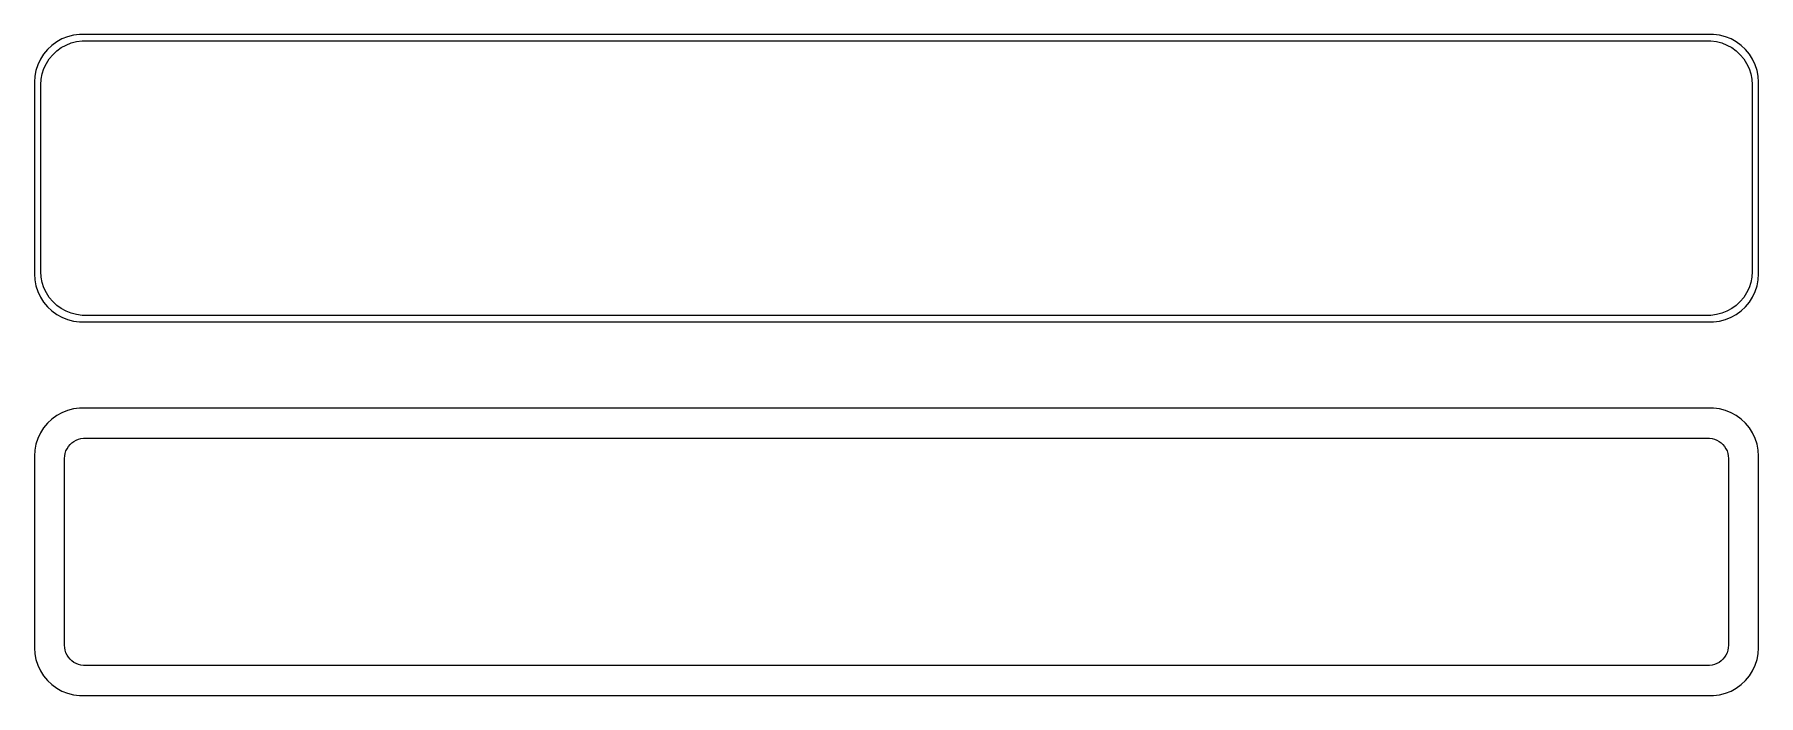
# Model space of a CAD drawing. Header units: metres. Extents: x -90 to 90, y 63 to 132.
import ezdxf

# ---------------------------------------------------------------- set-up
doc = ezdxf.new("R2010")
doc.units = ezdxf.units.M

msp = doc.modelspace()

# ---------------------------------------------------------------- linework, layer by layer
for p, q in [((-87.1289, 131.524), (-87.6791, 131.222)), ((-86.5451, 131.755), (-87.1289, 131.524)), ((-85.9369, 131.911), (-86.5451, 131.755)), ((-85.3139, 131.99), (-85.9369, 131.911)), ((85.3139, 131.99), (-85.3139, 131.99)), ((85.9369, 131.911), (85.3139, 131.99)), ((86.5451, 131.755), (85.9369, 131.911)), ((87.1289, 131.524), (86.5451, 131.755)), ((87.6791, 131.222), (87.1289, 131.524)), ((-89.0451, 129.939), (-89.3815, 129.409)), ((-88.6448, 130.423), (-89.0451, 129.939)), ((-88.1871, 130.853), (-88.6448, 130.423)), ((-88.454, 129.441), (-88.0875, 129.884)), ((-87.6791, 131.222), (-88.1871, 130.853)), ((-88.0875, 129.884), (-87.6684, 130.278)), ((-87.6684, 130.278), (-87.2032, 130.616)), ((-87.2032, 130.616), (-86.6994, 130.893)), ((-86.6994, 130.893), (-86.1648, 131.104)), ((-86.1648, 131.104), (-85.6079, 131.247)), ((-85.6079, 131.247), (-85.0375, 131.319)), ((-85.0375, 131.319), (85.0375, 131.319)), ((85.0375, 131.319), (85.6079, 131.247)), ((85.6079, 131.247), (86.1648, 131.104)), ((86.1648, 131.104), (86.6994, 130.893)), ((86.6994, 130.893), (87.2032, 130.616)), ((87.2032, 130.616), (87.6684, 130.278)), ((87.6684, 130.278), (88.0875, 129.884)), ((88.1871, 130.853), (87.6791, 131.222)), ((88.0875, 129.884), (88.454, 129.441)), ((88.6448, 130.423), (88.1871, 130.853)), ((89.0451, 129.939), (88.6448, 130.423)), ((89.3815, 129.409), (89.0451, 129.939)), ((-89.8429, 128.243), (-89.9606, 127.627)), ((-89.6489, 128.841), (-89.8429, 128.243)), ((-89.3815, 129.409), (-89.6489, 128.841)), ((-89.2923, 127.324), (-89.1846, 127.889)), ((-89.1846, 127.889), (-89.0069, 128.435)), ((-89.0069, 128.435), (-88.7621, 128.956)), ((-88.7621, 128.956), (-88.454, 129.441)), ((88.454, 129.441), (88.7621, 128.956)), ((88.7621, 128.956), (89.0069, 128.435)), ((89.0069, 128.435), (89.1846, 127.889)), ((89.1846, 127.889), (89.2923, 127.324)), ((89.6489, 128.841), (89.3815, 129.409)), ((89.8429, 128.243), (89.6489, 128.841)), ((89.9606, 127.627), (89.8429, 128.243)), ((-89.9606, 127.627), (-90, 127)), ((-90, 127), (-90, 107)), ((-89.3284, 126.75), (-89.2923, 127.324)), ((-89.3284, 107.25), (-89.3284, 126.75)), ((89.2923, 127.324), (89.3284, 126.75)), ((89.3284, 126.75), (89.3284, 107.25)), ((90, 127), (89.9606, 127.627)), ((90, 107), (90, 127)), ((-90, 107), (-89.9606, 106.373)), ((-89.9606, 106.373), (-89.8429, 105.757)), ((-89.2923, 106.676), (-89.3284, 107.25)), ((-89.1846, 106.111), (-89.2923, 106.676)), ((89.2923, 106.676), (89.1846, 106.111)), ((89.3284, 107.25), (89.2923, 106.676)), ((89.8429, 105.757), (89.9606, 106.373)), ((89.9606, 106.373), (90, 107)), ((-89.8429, 105.757), (-89.6489, 105.159)), ((-89.6489, 105.159), (-89.3815, 104.591)), ((-89.3815, 104.591), (-89.0451, 104.061)), ((-89.0069, 105.565), (-89.1846, 106.111)), ((-88.7621, 105.044), (-89.0069, 105.565)), ((-88.454, 104.559), (-88.7621, 105.044)), ((-88.0875, 104.116), (-88.454, 104.559)), ((88.454, 104.559), (88.0875, 104.116)), ((88.7621, 105.044), (88.454, 104.559)), ((89.0069, 105.565), (88.7621, 105.044)), ((89.1846, 106.111), (89.0069, 105.565)), ((89.0451, 104.061), (89.3815, 104.591)), ((89.3815, 104.591), (89.6489, 105.159)), ((89.6489, 105.159), (89.8429, 105.757)), ((-89.0451, 104.061), (-88.6448, 103.577)), ((-88.6448, 103.577), (-88.1871, 103.147)), ((-88.1871, 103.147), (-87.6791, 102.778)), ((-87.6684, 103.722), (-88.0875, 104.116)), ((-87.6791, 102.778), (-87.1289, 102.476)), ((-87.2032, 103.384), (-87.6684, 103.722)), ((-86.6994, 103.107), (-87.2032, 103.384)), ((-86.1648, 102.896), (-86.6994, 103.107)), ((-85.6079, 102.753), (-86.1648, 102.896)), ((-85.0375, 102.681), (-85.6079, 102.753)), ((85.0375, 102.681), (-85.0375, 102.681)), ((85.6079, 102.753), (85.0375, 102.681)), ((86.1648, 102.896), (85.6079, 102.753)), ((86.6994, 103.107), (86.1648, 102.896)), ((87.2032, 103.384), (86.6994, 103.107)), ((87.1289, 102.476), (87.6791, 102.778)), ((87.6684, 103.722), (87.2032, 103.384)), ((88.0875, 104.116), (87.6684, 103.722)), ((87.6791, 102.778), (88.1871, 103.147)), ((88.1871, 103.147), (88.6448, 103.577)), ((88.6448, 103.577), (89.0451, 104.061)), ((-87.1289, 102.476), (-86.5451, 102.245)), ((-86.5451, 102.245), (-85.9369, 102.089)), ((-85.9369, 102.089), (-85.3139, 102.01)), ((-85.3139, 102.01), (85.3139, 102.01)), ((85.3139, 102.01), (85.9369, 102.089)), ((85.9369, 102.089), (86.5451, 102.245)), ((86.5451, 102.245), (87.1289, 102.476)), ((-88.1871, 91.8526), (-88.6448, 91.4227)), ((-87.6791, 92.2216), (-88.1871, 91.8526)), ((-87.1289, 92.5241), (-87.6791, 92.2216)), ((-86.5451, 92.7553), (-87.1289, 92.5241)), ((-85.9369, 92.9114), (-86.5451, 92.7553)), ((-85.3139, 92.9901), (-85.9369, 92.9114)), ((85.3139, 92.9901), (-85.3139, 92.9901)), ((85.9369, 92.9114), (85.3139, 92.9901)), ((86.5451, 92.7553), (85.9369, 92.9114)), ((87.1289, 92.5241), (86.5451, 92.7553)), ((87.6791, 92.2216), (87.1289, 92.5241)), ((88.1871, 91.8526), (87.6791, 92.2216)), ((88.6448, 91.4227), (88.1871, 91.8526)), ((-89.3815, 90.4088), (-89.6489, 89.8406)), ((-89.0451, 90.9389), (-89.3815, 90.4088)), ((-88.6448, 91.4227), (-89.0451, 90.9389)), ((89.0451, 90.9389), (88.6448, 91.4227)), ((89.3815, 90.4088), (89.0451, 90.9389)), ((89.6489, 89.8406), (89.3815, 90.4088)), ((-89.9606, 88.6267), (-90, 88)), ((-89.8429, 89.2434), (-89.9606, 88.6267)), ((-89.6489, 89.8406), (-89.8429, 89.2434)), ((-86.843, 88.0144), (-86.7934, 88.2746)), ((-86.7934, 88.2746), (-86.7115, 88.5266)), ((-86.7115, 88.5266), (-86.5987, 88.7663)), ((-86.5987, 88.7663), (-86.4567, 88.99)), ((-86.4567, 88.99), (-86.2879, 89.1941)), ((-86.2879, 89.1941), (-86.0947, 89.3755)), ((-86.0947, 89.3755), (-85.8804, 89.5312)), ((-85.8804, 89.5312), (-85.6482, 89.6588)), ((-85.6482, 89.6588), (-85.4019, 89.7564)), ((-85.4019, 89.7564), (-85.1453, 89.8223)), ((-85.1453, 89.8223), (-84.8825, 89.8555)), ((-84.8825, 89.8555), (84.8825, 89.8555)), ((84.8825, 89.8555), (85.1453, 89.8223)), ((85.1453, 89.8223), (85.4019, 89.7564)), ((85.4019, 89.7564), (85.6482, 89.6588)), ((85.6482, 89.6588), (85.8804, 89.5312)), ((85.8804, 89.5312), (86.0947, 89.3755)), ((86.0947, 89.3755), (86.2879, 89.1941)), ((86.2879, 89.1941), (86.4567, 88.99)), ((86.4567, 88.99), (86.5987, 88.7663)), ((86.5987, 88.7663), (86.7115, 88.5266)), ((86.7115, 88.5266), (86.7934, 88.2746)), ((86.7934, 88.2746), (86.843, 88.0144)), ((89.8429, 89.2434), (89.6489, 89.8406)), ((89.9606, 88.6267), (89.8429, 89.2434)), ((90, 88), (89.9606, 88.6267)), ((-90, 88), (-90, 68)), ((-86.8596, 87.75), (-86.843, 88.0144)), ((-86.8596, 68.25), (-86.8596, 87.75)), ((86.843, 88.0144), (86.8596, 87.75)), ((86.8596, 87.75), (86.8596, 68.25)), ((90, 68), (90, 88)), ((-90, 68), (-89.9606, 67.3733)), ((-89.9606, 67.3733), (-89.8429, 66.7566)), ((-89.8429, 66.7566), (-89.6489, 66.1594)), ((-86.843, 67.9856), (-86.8596, 68.25)), ((-86.7934, 67.7254), (-86.843, 67.9856)), ((-86.7115, 67.4734), (-86.7934, 67.7254)), ((-86.5987, 67.2337), (-86.7115, 67.4734)), ((-86.4567, 67.01), (-86.5987, 67.2337)), ((-86.2879, 66.8059), (-86.4567, 67.01)), ((-86.0947, 66.6245), (-86.2879, 66.8059)), ((-85.8804, 66.4688), (-86.0947, 66.6245)), ((86.0947, 66.6245), (85.8804, 66.4688)), ((86.2879, 66.8059), (86.0947, 66.6245)), ((86.4567, 67.01), (86.2879, 66.8059)), ((86.5987, 67.2337), (86.4567, 67.01)), ((86.7115, 67.4734), (86.5987, 67.2337)), ((86.7934, 67.7254), (86.7115, 67.4734)), ((86.843, 67.9856), (86.7934, 67.7254)), ((86.8596, 68.25), (86.843, 67.9856)), ((89.6489, 66.1594), (89.8429, 66.7566)), ((89.8429, 66.7566), (89.9606, 67.3733)), ((89.9606, 67.3733), (90, 68)), ((-89.6489, 66.1594), (-89.3815, 65.5912)), ((-89.3815, 65.5912), (-89.0451, 65.0611)), ((-89.0451, 65.0611), (-88.6448, 64.5773)), ((-85.6482, 66.3412), (-85.8804, 66.4688)), ((-85.4019, 66.2436), (-85.6482, 66.3412)), ((-85.1453, 66.1777), (-85.4019, 66.2436)), ((-84.8825, 66.1445), (-85.1453, 66.1777)), ((84.8825, 66.1445), (-84.8825, 66.1445)), ((85.1453, 66.1777), (84.8825, 66.1445)), ((85.4019, 66.2436), (85.1453, 66.1777)), ((85.6482, 66.3412), (85.4019, 66.2436)), ((85.8804, 66.4688), (85.6482, 66.3412)), ((88.6448, 64.5773), (89.0451, 65.0611)), ((89.0451, 65.0611), (89.3815, 65.5912)), ((89.3815, 65.5912), (89.6489, 66.1594)), ((-88.6448, 64.5773), (-88.1871, 64.1474)), ((-88.1871, 64.1474), (-87.6791, 63.7784)), ((-87.6791, 63.7784), (-87.1289, 63.4759)), ((-87.1289, 63.4759), (-86.5451, 63.2447)), ((-86.5451, 63.2447), (-85.9369, 63.0886)), ((-85.9369, 63.0886), (-85.3139, 63.0099)), ((-85.3139, 63.0099), (85.3139, 63.0099)), ((85.3139, 63.0099), (85.9369, 63.0886)), ((85.9369, 63.0886), (86.5451, 63.2447)), ((86.5451, 63.2447), (87.1289, 63.4759)), ((87.1289, 63.4759), (87.6791, 63.7784)), ((87.6791, 63.7784), (88.1871, 64.1474)), ((88.1871, 64.1474), (88.6448, 64.5773))]:
    msp.add_line(p, q)

doc.saveas('drawing.dxf')
